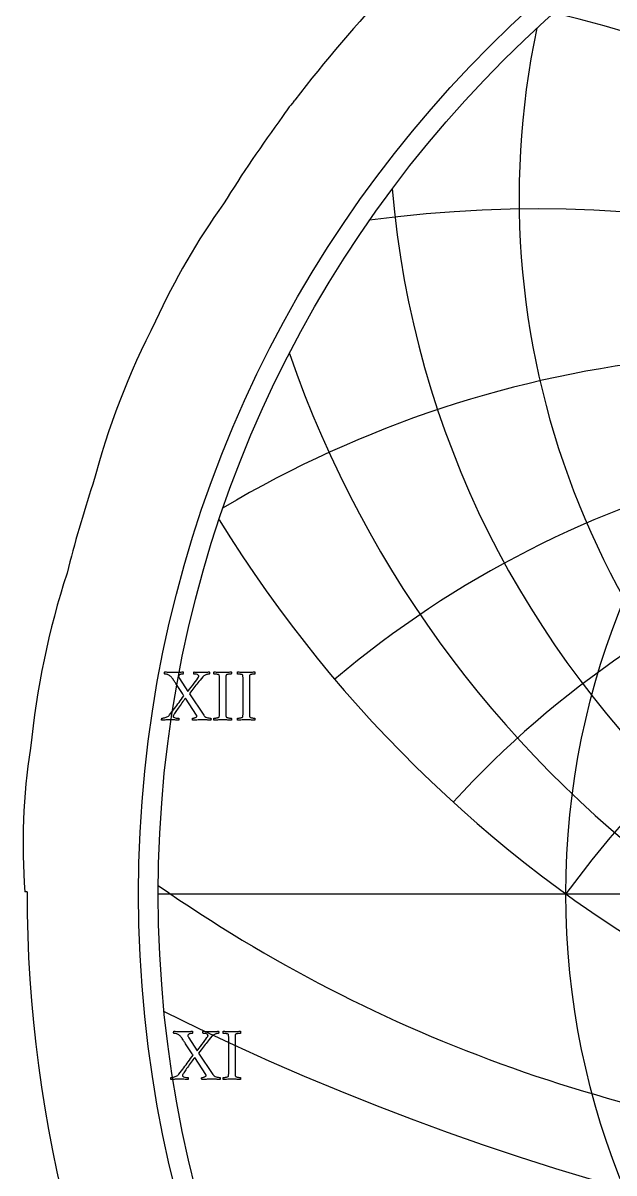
# Model space of a CAD drawing. Header units: millimetres. Extents: x -76 to 76, y -76 to 86.
# Drawn here: x -76.2 to -42, y -16.2 to 50.5 of the extents above; entities that cross this region are included whole.
import ezdxf

# ---------------------------------------------------------------- set-up
doc = ezdxf.new("R2010")
doc.units = ezdxf.units.MM
for name, color, linetype in [('CUT_OUTER', 1, 'Continuous'), ('ENGRAVE', 7, 'Continuous'), ('ENGRAVE_FINE', 8, 'Continuous'), ('GUIDE', 3, 'Continuous'), ('TEXT', 5, 'Continuous')]:
    doc.layers.add(name, color=color, linetype=linetype)

msp = doc.modelspace()

# ---------------------------------------------------------------- linework, layer by layer
at = {"layer": 'CUT_OUTER'}
for points in [[(-60.5412, 45.9427), (-60.4836, 46.0188)], [(-75.9996, 0.1151), (-76.1195, 0.1214), (-76.123, 0.1218)]]:
    msp.add_lwpolyline(points, dxfattribs=at)
for centre, radius, start, end in [((-0.0065, 0.0056), 75.9914, 129.752458, 142.734774), ((-56.4027, 42.1704), 5.5998, 137.650232, 148.795255), ((-0.3556, 0.2403), 75.5708, 143.613007, 148.236904), ((-31.513, 16.3028), 40.717, 144.371783, 155.458365), ((-26.6949, 11.6763), 47.0733, 152.770696, 165.136462), ((-0.4092, 0.1199), 75.5736, 161.77829, 165.84201), ((-27.8135, 3.7715), 48.2123, 162.081216, 174.438204), ((-41.419, 2.9379), 34.8181, 170.900732, 184.639276), ((0.0001, -0.0001), 75.9999, 179.913117, 0.0001)]:
    msp.add_arc(centre, radius, start, end, dxfattribs=at)
at = {"layer": 'ENGRAVE'}
msp.add_lwpolyline([(-68.4, 0), (68.4, 0)], dxfattribs=at)
for radius in [68.4, 44.7739]:
    msp.add_circle((0, 0), radius, dxfattribs=at)
for centre, radius, start, end in [((0, 40.3911), 47.4826, 168.076059, 11.923941), ((0, 45.5234), 55.0404, 184.845211, 355.154789), ((0, 52.3215), 64.3186, 199.041634, 340.958366), ((0, -32.5302), 55.3436, 36, 144), ((0, -32.5302), 55.3436, 36, 144), ((0, 61.626), 76.1739, 211.615649, 328.384351), ((-19.0381, 71.0512), 86.1129, 235.026154, 265.845624)]:
    msp.add_arc(centre, radius, start, end, dxfattribs=at)
at = {"layer": 'ENGRAVE_FINE'}
for centre, radius, start, end in [((-65.9559, -32.5302), 86.0994, 13.489072, 76.236453), ((-65.9559, -32.5302), 86.0994, 13.489072, 76.236453), ((-46.4388, -32.5302), 72.2459, 17.231004, 97.725349), ((-46.4388, -32.5302), 72.2459, 17.231004, 97.725349), ((-31.9526, -32.5302), 63.9053, 21.249547, 120.755909), ((-31.9526, -32.5302), 63.9053, 21.249547, 120.755909), ((-20.1434, -32.5302), 58.8954, 25.634518, 130.214249), ((-20.1434, -32.5302), 58.8954, 25.634518, 130.214249), ((-9.7586, -32.5302), 56.1974, 30.500929, 137.66478), ((-9.7586, -32.5302), 56.1974, 30.500929, 137.66478), ((0, 129.939), 152.7524, 243.541053, 296.458947)]:
    msp.add_arc(centre, radius, start, end, dxfattribs=at)
at = {"layer": 'GUIDE'}
msp.add_circle((0, 0), 69.54, dxfattribs=at)
at = {"layer": 'TEXT'}
for points in [[(-67.493, 12.8533), (-67.4169, 12.8537), (-67.3441, 12.8549), (-67.2745, 12.8569), (-67.2082, 12.8597), (-67.1438, 12.8628), (-67.0798, 12.8657), (-67.0165, 12.8682), (-66.9536, 12.8705), (-66.9499, 12.8597), (-66.9472, 12.8446), (-66.9455, 12.8252), (-66.945, 12.8015), (-66.9461, 12.7788), (-66.9493, 12.7627), (-66.9547, 12.753), (-66.9623, 12.7497), (-66.9792, 12.749), (-67, 12.747), (-67.0246, 12.7436), (-67.0529, 12.7389), (-67.0825, 12.7325), (-67.1111, 12.7238), (-67.1386, 12.713), (-67.1651, 12.7001), (-67.1877, 12.6843), (-67.2039, 12.665), (-67.2136, 12.6422), (-67.2168, 12.616), (-67.2136, 12.5903), (-67.2039, 12.5609), (-67.1877, 12.5278), (-67.1651, 12.4908), (-66.6775, 11.74), (-66.5836, 11.8654), (-66.4919, 11.9871), (-66.4024, 12.1049), (-66.315, 12.219), (-66.2347, 12.325), (-66.1662, 12.4186), (-66.1095, 12.4997), (-66.0648, 12.5685), (-66.059, 12.5793), (-66.0545, 12.5901), (-66.0514, 12.6009), (-66.0497, 12.6116), (-66.0487, 12.6213), (-66.0481, 12.6289), (-66.0476, 12.6343), (-66.0475, 12.6375), (-66.0507, 12.6532), (-66.0605, 12.6699), (-66.0766, 12.6877), (-66.0993, 12.7066), (-66.133, 12.7236), (-66.1824, 12.7357), (-66.2473, 12.743), (-66.328, 12.7454), (-66.3338, 12.7504), (-66.3382, 12.761), (-66.3413, 12.7774), (-66.3431, 12.7993), (-66.3435, 12.8224), (-66.3425, 12.8419), (-66.3402, 12.858), (-66.3366, 12.8705), (-66.2758, 12.8664), (-66.2185, 12.8624), (-66.1647, 12.8588), (-66.1144, 12.8554), (-66.0646, 12.8526), (-66.0125, 12.8506), (-65.9578, 12.8494), (-65.9008, 12.849), (-65.8221, 12.8495), (-65.7498, 12.8511), (-65.684, 12.8538), (-65.6247, 12.8576), (-65.571, 12.8616), (-65.5222, 12.8651), (-65.4782, 12.8681), (-65.4391, 12.8705), (-65.4352, 12.8603), (-65.4321, 12.8468), (-65.4298, 12.8301), (-65.4283, 12.8101), (-65.4287, 12.7899), (-65.4321, 12.7724), (-65.4384, 12.7575), (-65.4477, 12.7454), (-65.4595, 12.7447), (-65.4774, 12.7427), (-65.5016, 12.7393), (-65.5319, 12.7346), (-65.5661, 12.7276), (-65.602, 12.7174), (-65.6395, 12.7039), (-65.6786, 12.6872), (-65.7176, 12.6665), (-65.7546, 12.6413), (-65.7898, 12.6115), (-65.8231, 12.5771), (-65.9004, 12.4833), (-65.9725, 12.3959), (-66.0396, 12.315), (-66.1014, 12.2406), (-66.1604, 12.1691), (-66.2185, 12.0971), (-66.2758, 12.0246), (-66.3323, 11.9515), (-66.3908, 11.8746), (-66.4542, 11.7907), (-66.5224, 11.6999), (-66.5955, 11.602), (-65.767, 10.3593), (-65.7328, 10.3172), (-65.6905, 10.2816), (-65.64, 10.2525), (-65.5815, 10.2298), (-65.5203, 10.2129), (-65.4618, 10.2007), (-65.4059, 10.1934), (-65.3528, 10.191), (-65.3473, 10.1805), (-65.3437, 10.1662), (-65.3419, 10.1481), (-65.342, 10.1263), (-65.3432, 10.105), (-65.3447, 10.0885), (-65.3465, 10.0769), (-65.3485, 10.0702), (-65.4089, 10.0744), (-65.465, 10.0783), (-65.5168, 10.0819), (-65.5643, 10.0853), (-65.612, 10.0881), (-65.6646, 10.0902), (-65.722, 10.0914), (-65.7843, 10.0918), (-65.8699, 10.0914), (-65.9499, 10.0902), (-66.0242, 10.0881), (-66.0928, 10.0853), (-66.1615, 10.0819), (-66.2357, 10.0783), (-66.3157, 10.0744), (-66.4013, 10.0702), (-66.4089, 10.081), (-66.4143, 10.0961), (-66.4175, 10.1155), (-66.4186, 10.1392), (-66.4175, 10.1619), (-66.4143, 10.1781), (-66.4089, 10.1878), (-66.4013, 10.191), (-66.3864, 10.1918), (-66.3673, 10.1943), (-66.3443, 10.1983), (-66.3172, 10.204), (-66.2885, 10.2114), (-66.2606, 10.2207), (-66.2335, 10.2319), (-66.2072, 10.245), (-66.1845, 10.2596), (-66.1683, 10.2757), (-66.1586, 10.2931), (-66.1554, 10.3118), (-66.1558, 10.3166), (-66.157, 10.3221), (-66.159, 10.3284), (-66.1619, 10.3356), (-66.1652, 10.3427), (-66.1689, 10.349), (-66.1728, 10.3546), (-66.177, 10.3593), (-66.8199, 11.3517), (-66.8683, 11.2874), (-66.9186, 11.2196), (-66.9708, 11.1482), (-67.0248, 11.0734), (-67.0794, 10.9972), (-67.1332, 10.9218), (-67.1862, 10.8473), (-67.2384, 10.7735), (-67.2883, 10.7023), (-67.3344, 10.6354), (-67.3768, 10.5729), (-67.4153, 10.5146), (-67.449, 10.4629), (-67.4768, 10.4197), (-67.4986, 10.3852), (-67.5146, 10.3593), (-67.517, 10.3544), (-67.52, 10.3485), (-67.5235, 10.3415), (-67.5275, 10.3334), (-67.5313, 10.3245), (-67.534, 10.3151), (-67.5356, 10.3051), (-67.5361, 10.2946), (-67.5315, 10.2756), (-67.5178, 10.2574), (-67.4949, 10.24), (-67.4628, 10.2234), (-67.4196, 10.2092), (-67.3635, 10.1991), (-67.2945, 10.193), (-67.2125, 10.191), (-67.2067, 10.1805), (-67.2023, 10.1662), (-67.1992, 10.1481), (-67.1974, 10.1263), (-67.197, 10.105), (-67.198, 10.0885), (-67.2002, 10.0769), (-67.2039, 10.0702), (-67.2624, 10.0744), (-67.3215, 10.0783), (-67.3811, 10.0819), (-67.4412, 10.0853), (-67.5013, 10.0881), (-67.5609, 10.0902), (-67.62, 10.0914), (-67.6785, 10.0918), (-67.7575, 10.0914), (-67.8306, 10.0902), (-67.8978, 10.0881), (-67.959, 10.0853), (-68.0178, 10.0819), (-68.0776, 10.0783), (-68.1386, 10.0744), (-68.2006, 10.0702), (-68.204, 10.0825), (-68.2055, 10.0977), (-68.2051, 10.1159), (-68.2028, 10.1371), (-68.1997, 10.1574), (-68.1968, 10.1732), (-68.1943, 10.1844), (-68.192, 10.191), (-68.1789, 10.192), (-68.1569, 10.1948), (-68.1261, 10.1995), (-68.0863, 10.2061), (-68.0412, 10.2153), (-67.9946, 10.2277), (-67.9463, 10.2433), (-67.8964, 10.2622), (-67.8486, 10.2847), (-67.8063, 10.3113), (-67.7698, 10.3419), (-67.7389, 10.3766), (-67.661, 10.478), (-67.5868, 10.575), (-67.5164, 10.6678), (-67.4498, 10.7563), (-67.3852, 10.8427), (-67.3209, 10.9294), (-67.2569, 11.0164), (-67.1931, 11.1036), (-67.128, 11.1927), (-67.0599, 11.2854), (-66.9888, 11.3815), (-66.9148, 11.4812), (-66.9403, 11.5223), (-66.9693, 11.568), (-67.0018, 11.6183), (-67.0378, 11.6732), (-67.0758, 11.731), (-67.1144, 11.7902), (-67.1535, 11.8507), (-67.1931, 11.9126), (-67.2325, 11.9741), (-67.2708, 12.0335), (-67.308, 12.0906), (-67.3441, 12.1456), (-67.3781, 12.1971), (-67.4088, 12.2438), (-67.4364, 12.2856), (-67.4606, 12.3225), (-67.4804, 12.3528), (-67.4946, 12.3743), (-67.5031, 12.3873), (-67.5059, 12.3916), (-67.54, 12.4447), (-67.5733, 12.4919), (-67.6058, 12.5332), (-67.6375, 12.5685), (-67.6703, 12.6), (-67.706, 12.63), (-67.7447, 12.6583), (-67.7864, 12.685), (-67.8154, 12.701), (-67.8463, 12.7147), (-67.879, 12.7258), (-67.9137, 12.7346), (-67.9473, 12.7412), (-67.9768, 12.7459), (-68.0023, 12.7488), (-68.0237, 12.7497), (-68.0313, 12.753), (-68.0367, 12.7627), (-68.0399, 12.7788), (-68.041, 12.8015), (-68.0399, 12.8252), (-68.0367, 12.8446), (-68.0313, 12.8597), (-68.0237, 12.8705), (-67.9489, 12.8682), (-67.8797, 12.8657), (-67.8162, 12.8628), (-67.7583, 12.8597), (-67.7005, 12.8569), (-67.637, 12.8549), (-67.5678, 12.8537), (-67.493, 12.8533)], [(-64.6624, 12.8533), (-64.6003, 12.8537), (-64.5389, 12.8549), (-64.4784, 12.8569), (-64.4187, 12.8597), (-64.3587, 12.8628), (-64.2973, 12.8657), (-64.2346, 12.8682), (-64.1706, 12.8705), (-64.1631, 12.8603), (-64.1582, 12.8468), (-64.1556, 12.8301), (-64.1555, 12.8101), (-64.1572, 12.7902), (-64.1603, 12.7734), (-64.1648, 12.76), (-64.1706, 12.7497), (-64.1862, 12.7493), (-64.2072, 12.7481), (-64.2337, 12.7461), (-64.2655, 12.7432), (-64.2995, 12.7396), (-64.3324, 12.7352), (-64.3642, 12.7299), (-64.3949, 12.7238), (-64.4219, 12.7165), (-64.4424, 12.7076), (-64.4564, 12.6971), (-64.464, 12.685), (-64.4698, 12.6618), (-64.4742, 12.6354), (-64.4773, 12.6057), (-64.4791, 12.5728), (-64.48, 12.5375), (-64.4807, 12.5005), (-64.4811, 12.462), (-64.4812, 12.4218), (-64.4812, 12.4153), (-64.4812, 12.4088), (-64.4812, 12.4024), (-64.4812, 12.3959), (-64.4812, 12.3894), (-64.4812, 12.383), (-64.4812, 12.3765), (-64.4812, 12.37), (-64.4812, 10.5707), (-64.4812, 10.5642), (-64.4812, 10.5578), (-64.4812, 10.5513), (-64.4812, 10.5448), (-64.4812, 10.5384), (-64.4812, 10.5319), (-64.4812, 10.5254), (-64.4812, 10.5189), (-64.4811, 10.4789), (-64.4807, 10.4407), (-64.48, 10.4045), (-64.4791, 10.3701), (-64.4773, 10.3381), (-64.4742, 10.3091), (-64.4698, 10.2831), (-64.464, 10.2601), (-64.4564, 10.2495), (-64.4424, 10.2396), (-64.4219, 10.2301), (-64.3949, 10.2212), (-64.3642, 10.2133), (-64.3324, 10.2067), (-64.2995, 10.2014), (-64.2655, 10.1975), (-64.2337, 10.1947), (-64.2072, 10.1926), (-64.1862, 10.1914), (-64.1706, 10.191), (-64.1648, 10.1808), (-64.1603, 10.1673), (-64.1572, 10.1506), (-64.1555, 10.1306), (-64.1556, 10.1107), (-64.1582, 10.0939), (-64.1631, 10.0804), (-64.1706, 10.0702), (-64.2346, 10.0744), (-64.2973, 10.0783), (-64.3587, 10.0819), (-64.4187, 10.0853), (-64.4784, 10.0881), (-64.5389, 10.0902), (-64.6003, 10.0914), (-64.6624, 10.0918), (-64.7231, 10.0914), (-64.7843, 10.0902), (-64.8461, 10.0881), (-64.9084, 10.0853), (-64.9712, 10.0819), (-65.0346, 10.0783), (-65.0985, 10.0744), (-65.163, 10.0702), (-65.1704, 10.0804), (-65.1754, 10.0939), (-65.1779, 10.1107), (-65.1781, 10.1306), (-65.1763, 10.1506), (-65.1732, 10.1673), (-65.1688, 10.1808), (-65.163, 10.191), (-65.1473, 10.1914), (-65.1263, 10.1926), (-65.0999, 10.1947), (-65.068, 10.1975), (-65.0339, 10.2014), (-65.0006, 10.2067), (-64.9681, 10.2133), (-64.9364, 10.2212), (-64.9088, 10.2301), (-64.8884, 10.2396), (-64.8754, 10.2495), (-64.8696, 10.2601), (-64.8619, 10.2878), (-64.8561, 10.3194), (-64.8522, 10.3547), (-64.8501, 10.3938), (-64.8492, 10.4356), (-64.8485, 10.479), (-64.8481, 10.5241), (-64.848, 10.5707), (-64.848, 12.37), (-64.8481, 12.4168), (-64.8485, 12.4622), (-64.8492, 12.5063), (-64.8501, 12.5491), (-64.8522, 12.5891), (-64.8561, 12.6251), (-64.8619, 12.6571), (-64.8696, 12.685), (-64.8754, 12.6971), (-64.8884, 12.7076), (-64.9088, 12.7165), (-64.9364, 12.7238), (-64.9681, 12.7299), (-65.0006, 12.7352), (-65.0339, 12.7396), (-65.068, 12.7432), (-65.0999, 12.7461), (-65.1263, 12.7481), (-65.1473, 12.7493), (-65.163, 12.7497), (-65.1688, 12.76), (-65.1732, 12.7734), (-65.1763, 12.7902), (-65.1781, 12.8101), (-65.1779, 12.8301), (-65.1754, 12.8468), (-65.1704, 12.8603), (-65.163, 12.8705), (-65.0985, 12.8682), (-65.0346, 12.8657), (-64.9712, 12.8628), (-64.9084, 12.8597), (-64.8461, 12.8569), (-64.7843, 12.8549), (-64.7231, 12.8537), (-64.6624, 12.8533)], [(-63.299, 12.8533), (-63.2368, 12.8537), (-63.1754, 12.8549), (-63.1149, 12.8569), (-63.0552, 12.8597), (-62.9952, 12.8628), (-62.9338, 12.8657), (-62.8711, 12.8682), (-62.8071, 12.8705), (-62.7997, 12.8603), (-62.7947, 12.8468), (-62.7921, 12.8301), (-62.792, 12.8101), (-62.7937, 12.7902), (-62.7968, 12.7734), (-62.8013, 12.76), (-62.8071, 12.7497), (-62.8227, 12.7493), (-62.8437, 12.7481), (-62.8702, 12.7461), (-62.902, 12.7432), (-62.936, 12.7396), (-62.9689, 12.7352), (-63.0007, 12.7299), (-63.0314, 12.7238), (-63.0584, 12.7165), (-63.0789, 12.7076), (-63.0929, 12.6971), (-63.1005, 12.685), (-63.1063, 12.6618), (-63.1107, 12.6354), (-63.1138, 12.6057), (-63.1156, 12.5728), (-63.1165, 12.5375), (-63.1172, 12.5005), (-63.1176, 12.462), (-63.1177, 12.4218), (-63.1177, 12.4153), (-63.1177, 12.4088), (-63.1177, 12.4024), (-63.1177, 12.3959), (-63.1177, 12.3894), (-63.1177, 12.383), (-63.1177, 12.3765), (-63.1177, 12.37), (-63.1177, 10.5707), (-63.1177, 10.5642), (-63.1177, 10.5578), (-63.1177, 10.5513), (-63.1177, 10.5448), (-63.1177, 10.5384), (-63.1177, 10.5319), (-63.1177, 10.5254), (-63.1177, 10.5189), (-63.1176, 10.4789), (-63.1172, 10.4407), (-63.1165, 10.4045), (-63.1156, 10.3701), (-63.1138, 10.3381), (-63.1107, 10.3091), (-63.1063, 10.2831), (-63.1005, 10.2601), (-63.0929, 10.2495), (-63.0789, 10.2396), (-63.0584, 10.2301), (-63.0314, 10.2212), (-63.0007, 10.2133), (-62.9689, 10.2067), (-62.936, 10.2014), (-62.902, 10.1975), (-62.8702, 10.1947), (-62.8437, 10.1926), (-62.8227, 10.1914), (-62.8071, 10.191), (-62.8013, 10.1808), (-62.7968, 10.1673), (-62.7937, 10.1506), (-62.792, 10.1306), (-62.7921, 10.1107), (-62.7947, 10.0939), (-62.7997, 10.0804), (-62.8071, 10.0702), (-62.8711, 10.0744), (-62.9338, 10.0783), (-62.9952, 10.0819), (-63.0552, 10.0853), (-63.1149, 10.0881), (-63.1754, 10.0902), (-63.2368, 10.0914), (-63.299, 10.0918), (-63.3596, 10.0914), (-63.4209, 10.0902), (-63.4826, 10.0881), (-63.5449, 10.0853), (-63.6077, 10.0819), (-63.6711, 10.0783), (-63.735, 10.0744), (-63.7995, 10.0702), (-63.8069, 10.0804), (-63.8119, 10.0939), (-63.8144, 10.1107), (-63.8146, 10.1306), (-63.8128, 10.1506), (-63.8097, 10.1673), (-63.8053, 10.1808), (-63.7995, 10.191), (-63.7838, 10.1914), (-63.7628, 10.1926), (-63.7364, 10.1947), (-63.7046, 10.1975), (-63.6704, 10.2014), (-63.6371, 10.2067), (-63.6046, 10.2133), (-63.573, 10.2212), (-63.5453, 10.2301), (-63.5249, 10.2396), (-63.5119, 10.2495), (-63.5061, 10.2601), (-63.4984, 10.2878), (-63.4926, 10.3194), (-63.4887, 10.3547), (-63.4867, 10.3938), (-63.4857, 10.4356), (-63.485, 10.479), (-63.4846, 10.5241), (-63.4845, 10.5707), (-63.4845, 12.37), (-63.4846, 12.4168), (-63.485, 12.4622), (-63.4857, 12.5063), (-63.4867, 12.5491), (-63.4887, 12.5891), (-63.4926, 12.6251), (-63.4984, 12.6571), (-63.5061, 12.685), (-63.5119, 12.6971), (-63.5249, 12.7076), (-63.5453, 12.7165), (-63.573, 12.7238), (-63.6046, 12.7299), (-63.6371, 12.7352), (-63.6704, 12.7396), (-63.7046, 12.7432), (-63.7364, 12.7461), (-63.7628, 12.7481), (-63.7838, 12.7493), (-63.7995, 12.7497), (-63.8053, 12.76), (-63.8097, 12.7734), (-63.8128, 12.7902), (-63.8146, 12.8101), (-63.8144, 12.8301), (-63.8119, 12.8468), (-63.8069, 12.8603), (-63.7995, 12.8705), (-63.735, 12.8682), (-63.6711, 12.8657), (-63.6077, 12.8628), (-63.5449, 12.8597), (-63.4826, 12.8569), (-63.4209, 12.8549), (-63.3596, 12.8537), (-63.299, 12.8533)], [(-66.9602, -7.9817), (-66.8842, -7.9813), (-66.8114, -7.9801), (-66.7418, -7.9781), (-66.6755, -7.9753), (-66.611, -7.9722), (-66.5471, -7.9693), (-66.4837, -7.9668), (-66.4209, -7.9645), (-66.4171, -7.9753), (-66.4144, -7.9904), (-66.4128, -8.0098), (-66.4123, -8.0335), (-66.4133, -8.0562), (-66.4166, -8.0723), (-66.422, -8.0821), (-66.4295, -8.0853), (-66.4465, -8.086), (-66.4673, -8.088), (-66.4918, -8.0914), (-66.5201, -8.0961), (-66.5498, -8.1026), (-66.5784, -8.1112), (-66.6059, -8.122), (-66.6323, -8.1349), (-66.655, -8.1507), (-66.6711, -8.17), (-66.6809, -8.1928), (-66.6841, -8.2191), (-66.6809, -8.2447), (-66.6711, -8.2741), (-66.655, -8.3072), (-66.6323, -8.3442), (-66.1447, -9.095), (-66.0509, -8.9696), (-65.9592, -8.8479), (-65.8697, -8.7301), (-65.7823, -8.616), (-65.7019, -8.51), (-65.6334, -8.4165), (-65.5768, -8.3353), (-65.532, -8.2665), (-65.5262, -8.2557), (-65.5218, -8.2449), (-65.5187, -8.2342), (-65.5169, -8.2234), (-65.516, -8.2137), (-65.5153, -8.2061), (-65.5149, -8.2007), (-65.5148, -8.1975), (-65.518, -8.1818), (-65.5277, -8.1651), (-65.5439, -8.1473), (-65.5665, -8.1284), (-65.6003, -8.1114), (-65.6496, -8.0993), (-65.7146, -8.092), (-65.7952, -8.0896), (-65.801, -8.0846), (-65.8055, -8.074), (-65.8086, -8.0576), (-65.8103, -8.0357), (-65.8107, -8.0126), (-65.8098, -7.9931), (-65.8075, -7.977), (-65.8039, -7.9645), (-65.743, -7.9687), (-65.6857, -7.9726), (-65.6319, -7.9762), (-65.5816, -7.9796), (-65.5319, -7.9824), (-65.4797, -7.9844), (-65.4251, -7.9856), (-65.3681, -7.986), (-65.2893, -7.9855), (-65.217, -7.9839), (-65.1512, -7.9812), (-65.0919, -7.9774), (-65.0382, -7.9734), (-64.9894, -7.9699), (-64.9455, -7.9669), (-64.9064, -7.9645), (-64.9025, -7.9747), (-64.8994, -7.9882), (-64.8971, -8.0049), (-64.8956, -8.0249), (-64.896, -8.0451), (-64.8994, -8.0626), (-64.9057, -8.0775), (-64.915, -8.0896), (-64.9267, -8.0903), (-64.9447, -8.0923), (-64.9688, -8.0957), (-64.9991, -8.1004), (-65.0334, -8.1074), (-65.0693, -8.1177), (-65.1067, -8.1311), (-65.1458, -8.1479), (-65.1848, -8.1685), (-65.2219, -8.1937), (-65.2571, -8.2235), (-65.2904, -8.2579), (-65.3677, -8.3517), (-65.4398, -8.4391), (-65.5068, -8.52), (-65.5687, -8.5944), (-65.6276, -8.6659), (-65.6857, -8.7379), (-65.743, -8.8105), (-65.7995, -8.8835), (-65.8581, -8.9604), (-65.9214, -9.0443), (-65.9897, -9.1351), (-66.0628, -9.233), (-65.2343, -10.4757), (-65.2001, -10.5178), (-65.1577, -10.5534), (-65.1073, -10.5825), (-65.0488, -10.6052), (-64.9875, -10.6221), (-64.929, -10.6343), (-64.8732, -10.6416), (-64.8201, -10.644), (-64.8145, -10.6545), (-64.8109, -10.6688), (-64.8092, -10.6869), (-64.8093, -10.7087), (-64.8105, -10.73), (-64.812, -10.7465), (-64.8137, -10.7581), (-64.8158, -10.7648), (-64.8762, -10.7606), (-64.9323, -10.7567), (-64.984, -10.7531), (-65.0315, -10.7497), (-65.0792, -10.7469), (-65.1318, -10.7448), (-65.1893, -10.7436), (-65.2516, -10.7432), (-65.3372, -10.7436), (-65.4171, -10.7448), (-65.4914, -10.7469), (-65.5601, -10.7497), (-65.6287, -10.7531), (-65.703, -10.7567), (-65.783, -10.7606), (-65.8686, -10.7648), (-65.8761, -10.754), (-65.8815, -10.7389), (-65.8848, -10.7195), (-65.8858, -10.6958), (-65.8848, -10.6731), (-65.8815, -10.6569), (-65.8761, -10.6472), (-65.8686, -10.644), (-65.8536, -10.6432), (-65.8346, -10.6408), (-65.8115, -10.6367), (-65.7844, -10.631), (-65.7557, -10.6236), (-65.7278, -10.6143), (-65.7007, -10.6031), (-65.6744, -10.5901), (-65.6518, -10.5754), (-65.6356, -10.5593), (-65.6259, -10.5419), (-65.6226, -10.5232), (-65.623, -10.5185), (-65.6243, -10.5129), (-65.6263, -10.5066), (-65.6291, -10.4994), (-65.6325, -10.4923), (-65.6361, -10.486), (-65.64, -10.4804), (-65.6442, -10.4757), (-66.2871, -9.4833), (-66.3355, -9.5476), (-66.3858, -9.6154), (-66.438, -9.6868), (-66.4921, -9.7616), (-66.5467, -9.8378), (-66.6005, -9.9132), (-66.6535, -9.9877), (-66.7057, -10.0615), (-66.7556, -10.1327), (-66.8017, -10.1996), (-66.844, -10.2621), (-66.8826, -10.3204), (-66.9163, -10.3722), (-66.9441, -10.4153), (-66.9659, -10.4498), (-66.9818, -10.4757), (-66.9842, -10.4806), (-66.9872, -10.4865), (-66.9907, -10.4935), (-66.9948, -10.5016), (-66.9985, -10.5105), (-67.0012, -10.5199), (-67.0028, -10.5299), (-67.0034, -10.5404), (-66.9988, -10.5594), (-66.985, -10.5776), (-66.9621, -10.595), (-66.93, -10.6116), (-66.8869, -10.6258), (-66.8308, -10.6359), (-66.7618, -10.642), (-66.6798, -10.644), (-66.674, -10.6545), (-66.6695, -10.6688), (-66.6664, -10.6869), (-66.6647, -10.7087), (-66.6643, -10.73), (-66.6652, -10.7465), (-66.6675, -10.7581), (-66.6711, -10.7648), (-66.7297, -10.7606), (-66.7887, -10.7567), (-66.8483, -10.7531), (-66.9085, -10.7497), (-66.9686, -10.7469), (-67.0282, -10.7448), (-67.0873, -10.7436), (-67.1458, -10.7432), (-67.2248, -10.7436), (-67.2979, -10.7448), (-67.365, -10.7469), (-67.4262, -10.7497), (-67.485, -10.7531), (-67.5449, -10.7567), (-67.6058, -10.7606), (-67.6679, -10.7648), (-67.6712, -10.7525), (-67.6727, -10.7373), (-67.6723, -10.7191), (-67.67, -10.6979), (-67.6669, -10.6776), (-67.6641, -10.6618), (-67.6615, -10.6506), (-67.6592, -10.644), (-67.6462, -10.643), (-67.6242, -10.6402), (-67.5933, -10.6355), (-67.5535, -10.6289), (-67.5085, -10.6197), (-67.4618, -10.6073), (-67.4136, -10.5917), (-67.3637, -10.5728), (-67.3158, -10.5503), (-67.2736, -10.5237), (-67.2371, -10.4931), (-67.2062, -10.4585), (-67.1282, -10.3571), (-67.0541, -10.26), (-66.9837, -10.1672), (-66.9171, -10.0787), (-66.8525, -9.9923), (-66.7882, -9.9056), (-66.7241, -9.8186), (-66.6604, -9.7314), (-66.5952, -9.6423), (-66.5271, -9.5496), (-66.4561, -9.4535), (-66.382, -9.3539), (-66.4075, -9.3127), (-66.4365, -9.267), (-66.469, -9.2167), (-66.505, -9.1618), (-66.543, -9.104), (-66.5816, -9.0448), (-66.6207, -8.9843), (-66.6604, -8.9224), (-66.6997, -8.8609), (-66.738, -8.8016), (-66.7752, -8.7444), (-66.8114, -8.6894), (-66.8454, -8.6379), (-66.8761, -8.5912), (-66.9036, -8.5494), (-66.9279, -8.5125), (-66.9477, -8.4823), (-66.9619, -8.4607), (-66.9704, -8.4477), (-66.9732, -8.4434), (-67.0073, -8.3903), (-67.0406, -8.3431), (-67.0731, -8.3018), (-67.1048, -8.2665), (-67.1376, -8.235), (-67.1733, -8.205), (-67.212, -8.1767), (-67.2536, -8.15), (-67.2826, -8.134), (-67.3135, -8.1203), (-67.3463, -8.1092), (-67.3809, -8.1004), (-67.4145, -8.0938), (-67.444, -8.0891), (-67.4695, -8.0862), (-67.491, -8.0853), (-67.4985, -8.0821), (-67.5039, -8.0723), (-67.5071, -8.0562), (-67.5082, -8.0335), (-67.5071, -8.0098), (-67.5039, -7.9904), (-67.4985, -7.9753), (-67.491, -7.9645), (-67.4161, -7.9668), (-67.347, -7.9693), (-67.2834, -7.9722), (-67.2256, -7.9753), (-67.1678, -7.9781), (-67.1042, -7.9801), (-67.0351, -7.9813), (-66.9602, -7.9817)], [(-64.1297, -7.9817), (-64.0675, -7.9813), (-64.0062, -7.9801), (-63.9456, -7.9781), (-63.8859, -7.9753), (-63.8259, -7.9722), (-63.7646, -7.9693), (-63.7019, -7.9668), (-63.6378, -7.9645), (-63.6304, -7.9747), (-63.6254, -7.9882), (-63.6228, -8.0049), (-63.6227, -8.0249), (-63.6245, -8.0448), (-63.6276, -8.0616), (-63.632, -8.075), (-63.6378, -8.0853), (-63.6535, -8.0857), (-63.6745, -8.0869), (-63.7009, -8.0889), (-63.7327, -8.0918), (-63.7667, -8.0954), (-63.7996, -8.0999), (-63.8314, -8.1051), (-63.8622, -8.1112), (-63.8892, -8.1185), (-63.9096, -8.1274), (-63.9237, -8.1379), (-63.9312, -8.15), (-63.937, -8.1732), (-63.9415, -8.1996), (-63.9446, -8.2293), (-63.9463, -8.2622), (-63.9473, -8.2975), (-63.9479, -8.3345), (-63.9483, -8.373), (-63.9485, -8.4132), (-63.9485, -8.4197), (-63.9485, -8.4262), (-63.9485, -8.4326), (-63.9485, -8.4391), (-63.9485, -8.4456), (-63.9485, -8.4521), (-63.9485, -8.4585), (-63.9485, -8.465), (-63.9485, -10.2643), (-63.9485, -10.2708), (-63.9485, -10.2772), (-63.9485, -10.2837), (-63.9485, -10.2902), (-63.9485, -10.2966), (-63.9485, -10.3031), (-63.9485, -10.3096), (-63.9485, -10.3161), (-63.9483, -10.3561), (-63.9479, -10.3943), (-63.9473, -10.4305), (-63.9463, -10.4649), (-63.9446, -10.4969), (-63.9415, -10.5259), (-63.937, -10.5519), (-63.9312, -10.575), (-63.9237, -10.5855), (-63.9096, -10.5954), (-63.8892, -10.6049), (-63.8622, -10.6138), (-63.8314, -10.6217), (-63.7996, -10.6283), (-63.7667, -10.6336), (-63.7327, -10.6375), (-63.7009, -10.6403), (-63.6745, -10.6424), (-63.6535, -10.6436), (-63.6378, -10.644), (-63.632, -10.6542), (-63.6276, -10.6677), (-63.6245, -10.6844), (-63.6227, -10.7044), (-63.6228, -10.7244), (-63.6254, -10.7411), (-63.6304, -10.7546), (-63.6378, -10.7648), (-63.7019, -10.7606), (-63.7646, -10.7567), (-63.8259, -10.7531), (-63.8859, -10.7497), (-63.9456, -10.7469), (-64.0062, -10.7448), (-64.0675, -10.7436), (-64.1297, -10.7432), (-64.1904, -10.7436), (-64.2516, -10.7448), (-64.3134, -10.7469), (-64.3756, -10.7497), (-64.4385, -10.7531), (-64.5019, -10.7567), (-64.5658, -10.7606), (-64.6302, -10.7648), (-64.6376, -10.7546), (-64.6426, -10.7411), (-64.6452, -10.7244), (-64.6453, -10.7044), (-64.6436, -10.6844), (-64.6405, -10.6677), (-64.636, -10.6542), (-64.6302, -10.644), (-64.6146, -10.6436), (-64.5935, -10.6424), (-64.5671, -10.6403), (-64.5353, -10.6375), (-64.5012, -10.6336), (-64.4679, -10.6283), (-64.4354, -10.6217), (-64.4037, -10.6138), (-64.3761, -10.6049), (-64.3557, -10.5954), (-64.3426, -10.5855), (-64.3368, -10.575), (-64.3291, -10.5472), (-64.3233, -10.5156), (-64.3194, -10.4803), (-64.3174, -10.4412), (-64.3165, -10.3994), (-64.3158, -10.356), (-64.3154, -10.3109), (-64.3152, -10.2643), (-64.3152, -8.465), (-64.3154, -8.4182), (-64.3158, -8.3728), (-64.3165, -8.3287), (-64.3174, -8.2859), (-64.3194, -8.2459), (-64.3233, -8.2099), (-64.3291, -8.1779), (-64.3368, -8.15), (-64.3426, -8.1379), (-64.3557, -8.1274), (-64.3761, -8.1185), (-64.4037, -8.1112), (-64.4354, -8.1051), (-64.4679, -8.0999), (-64.5012, -8.0954), (-64.5353, -8.0918), (-64.5671, -8.0889), (-64.5935, -8.0869), (-64.6146, -8.0857), (-64.6302, -8.0853), (-64.636, -8.075), (-64.6405, -8.0616), (-64.6436, -8.0448), (-64.6453, -8.0249), (-64.6452, -8.0049), (-64.6426, -7.9882), (-64.6376, -7.9747), (-64.6302, -7.9645), (-64.5658, -7.9668), (-64.5019, -7.9693), (-64.4385, -7.9722), (-64.3756, -7.9753), (-64.3134, -7.9781), (-64.2516, -7.9801), (-64.1904, -7.9813), (-64.1297, -7.9817)]]:
    msp.add_lwpolyline(points, close=True, dxfattribs=at)

doc.saveas('drawing.dxf')
